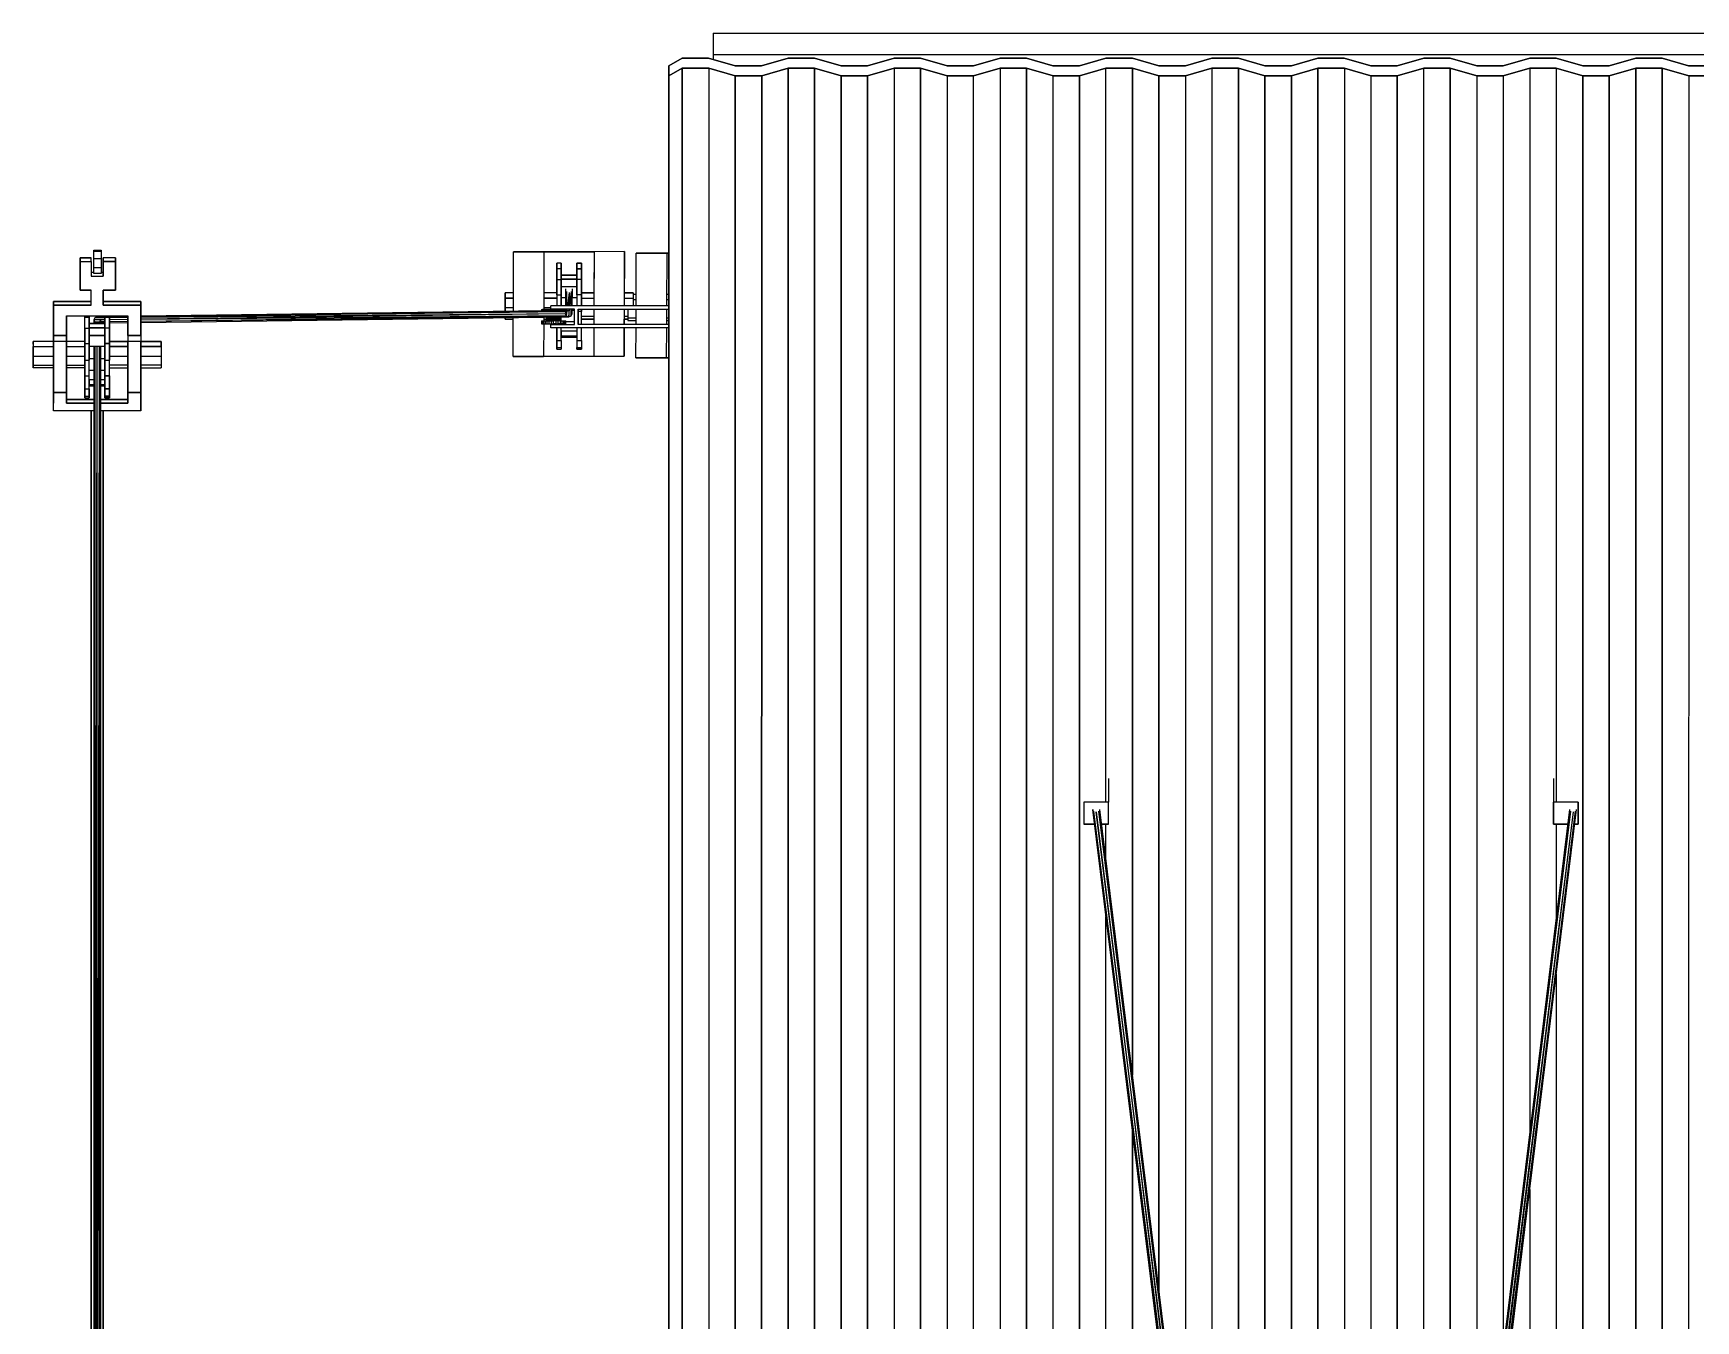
# Model space of a CAD drawing. Extents: x -32 to 51.8, y -51.6 to -5.5.
# Drawn here: x 15.07 to 20.45, y -16.62 to -12.45 of the extents above; entities that cross this region are included whole.
import ezdxf

# ---------------------------------------------------------------- set-up
doc = ezdxf.new("R2010")
doc.units = 0
doc.header["$MEASUREMENT"] = 0
doc.layers.get('0').update_dxf_attribs({"linetype": 'CONTINUOUS'})
doc.layers.add('hachures', color=5, linetype='CONTINUOUS')

msp = doc.modelspace()

# ---------------------------------------------------------------- linework, layer by layer
for p, q in [((17.2672, -12.4521), (17.3472, -12.4521)), ((17.2672, -12.4521), (17.2672, -12.5212)), ((17.3472, -12.4521), (21.1872, -12.4522)), ((17.1236, -12.5578), (17.167, -12.5327)), ((17.167, -12.5327), (17.1236, -12.5578)), ((17.167, -12.5327), (17.2527, -12.5327)), ((17.2527, -12.5327), (17.167, -12.5327)), ((17.167, -12.5327), (17.167, -12.5327)), ((17.2527, -12.5327), (17.3385, -12.5578)), ((17.3385, -12.5578), (17.2527, -12.5327)), ((17.2527, -12.5327), (17.2527, -12.5327)), ((17.2672, -12.5212), (17.3472, -12.5212)), ((17.2672, -12.5212), (17.2672, -12.5369)), ((17.3472, -12.5212), (21.1872, -12.5212)), ((17.4242, -12.5578), (17.5099, -12.5327)), ((17.5099, -12.5327), (17.4242, -12.5578)), ((17.5099, -12.5327), (17.5956, -12.5327)), ((17.5956, -12.5327), (17.5099, -12.5327)), ((17.5099, -12.5327), (17.5099, -12.5327)), ((17.5956, -12.5327), (17.6813, -12.5578)), ((17.5956, -12.5327), (17.5956, -12.5327)), ((17.6813, -12.5578), (17.5956, -12.5327)), ((17.5956, -12.5327), (17.5956, -12.5327)), ((17.767, -12.5578), (17.8527, -12.5327)), ((17.8527, -12.5327), (17.767, -12.5578)), ((17.8527, -12.5327), (17.9385, -12.5327)), ((17.9385, -12.5327), (17.8527, -12.5327)), ((17.8527, -12.5327), (17.8527, -12.5327)), ((17.8527, -12.5327), (17.8527, -12.5327)), ((17.9385, -12.5327), (18.0242, -12.5578)), ((17.9385, -12.5327), (17.9385, -12.5327)), ((18.0242, -12.5578), (17.9385, -12.5327)), ((18.1099, -12.5578), (18.1956, -12.5327)), ((18.1956, -12.5327), (18.1099, -12.5578)), ((18.1956, -12.5327), (18.2813, -12.5327)), ((18.1956, -12.5327), (18.1956, -12.5327)), ((18.2813, -12.5327), (18.1956, -12.5327)), ((18.2813, -12.5327), (18.367, -12.5578)), ((18.2813, -12.5327), (18.2813, -12.5327)), ((18.367, -12.5578), (18.2813, -12.5327)), ((18.2813, -12.5327), (18.2813, -12.5327)), ((18.4527, -12.5578), (18.5385, -12.5327)), ((18.5385, -12.5327), (18.4527, -12.5578)), ((18.5385, -12.5327), (18.6242, -12.5327)), ((18.5385, -12.5327), (18.5385, -12.5327)), ((18.6242, -12.5327), (18.5385, -12.5327)), ((18.5385, -12.5327), (18.5385, -12.5327)), ((18.6242, -12.5327), (18.7099, -12.5578)), ((18.7099, -12.5578), (18.6242, -12.5327)), ((18.6242, -12.5327), (18.6242, -12.5327)), ((18.6242, -12.5327), (18.6242, -12.5327)), ((18.7956, -12.5578), (18.8813, -12.5327)), ((18.8813, -12.5327), (18.7956, -12.5578)), ((18.8813, -12.5327), (18.967, -12.5327)), ((18.8813, -12.5327), (18.8813, -12.5327)), ((18.967, -12.5327), (18.8813, -12.5327)), ((18.8813, -12.5327), (18.8813, -12.5327)), ((18.967, -12.5327), (19.0527, -12.5578)), ((19.0527, -12.5578), (18.967, -12.5327)), ((18.967, -12.5327), (18.967, -12.5327)), ((18.967, -12.5327), (18.967, -12.5327)), ((19.1385, -12.5578), (19.2242, -12.5327)), ((19.2242, -12.5327), (19.1385, -12.5578)), ((19.2242, -12.5327), (19.3099, -12.5327)), ((19.2242, -12.5327), (19.2242, -12.5327)), ((19.3099, -12.5327), (19.2242, -12.5327)), ((19.2242, -12.5327), (19.2242, -12.5327)), ((19.3099, -12.5327), (19.3956, -12.5578)), ((19.3956, -12.5578), (19.3099, -12.5327)), ((19.3099, -12.5327), (19.3099, -12.5327)), ((19.3099, -12.5327), (19.3099, -12.5327)), ((19.4813, -12.5578), (19.567, -12.5327)), ((19.567, -12.5327), (19.4813, -12.5578)), ((19.567, -12.5327), (19.6528, -12.5327)), ((19.567, -12.5327), (19.567, -12.5327)), ((19.6528, -12.5327), (19.567, -12.5327)), ((19.567, -12.5327), (19.567, -12.5327)), ((19.6528, -12.5327), (19.7385, -12.5578)), ((19.7385, -12.5578), (19.6528, -12.5327)), ((19.6528, -12.5327), (19.6528, -12.5327)), ((19.6528, -12.5327), (19.6528, -12.5327)), ((19.8242, -12.5578), (19.9099, -12.5327)), ((19.9099, -12.5327), (19.8242, -12.5578)), ((19.9099, -12.5327), (19.9956, -12.5327)), ((19.9099, -12.5327), (19.9099, -12.5327)), ((19.9956, -12.5327), (19.9099, -12.5327)), ((19.9099, -12.5327), (19.9099, -12.5327)), ((19.9956, -12.5327), (20.0813, -12.5578)), ((19.9956, -12.5327), (19.9956, -12.5327)), ((20.0813, -12.5578), (19.9956, -12.5327)), ((19.9956, -12.5327), (19.9956, -12.5327)), ((20.167, -12.5578), (20.2528, -12.5327)), ((20.2528, -12.5327), (20.167, -12.5578)), ((20.2528, -12.5327), (20.3385, -12.5327)), ((20.2528, -12.5327), (20.2528, -12.5327)), ((20.3385, -12.5327), (20.2528, -12.5327)), ((20.2528, -12.5327), (20.2528, -12.5327)), ((20.3385, -12.5327), (20.4242, -12.5578)), ((20.3385, -12.5327), (20.3385, -12.5327)), ((20.4242, -12.5578), (20.3385, -12.5327)), ((17.1236, -12.5578), (17.1235, -19.1898)), ((17.1237, -12.5901), (17.1236, -12.5578)), ((17.1236, -12.5578), (17.1237, -12.59)), ((17.1672, -12.5649), (17.1237, -12.5901)), ((17.1237, -12.59), (17.1672, -12.5649)), ((17.2529, -12.5649), (17.1672, -12.5649)), ((17.1672, -12.5649), (17.1672, -12.5649)), ((17.1672, -12.5649), (17.2529, -12.5649)), ((17.3386, -12.5901), (17.2529, -12.5649)), ((17.2529, -12.5649), (17.3386, -12.59)), ((17.3385, -12.5578), (17.4242, -12.5578)), ((17.4242, -12.5578), (17.3385, -12.5578)), ((17.3385, -12.5578), (17.3385, -12.5578)), ((17.4242, -12.5578), (17.4242, -12.5578)), ((17.51, -12.5649), (17.4243, -12.5901)), ((17.4243, -12.59), (17.51, -12.5649)), ((17.5957, -12.5649), (17.51, -12.5649)), ((17.51, -12.5649), (17.5957, -12.5649)), ((17.6814, -12.5901), (17.5957, -12.5649)), ((17.5957, -12.5649), (17.6814, -12.59)), ((17.6813, -12.5578), (17.767, -12.5578)), ((17.6813, -12.5578), (17.6813, -12.5578)), ((17.767, -12.5578), (17.6813, -12.5578)), ((17.6813, -12.5578), (17.6813, -12.5578)), ((17.767, -12.5578), (17.767, -12.5578)), ((17.767, -12.5578), (17.767, -12.5578)), ((17.8529, -12.5649), (17.7672, -12.5901)), ((17.7672, -12.59), (17.8529, -12.5649)), ((17.9386, -12.5649), (17.8529, -12.5649)), ((17.8529, -12.5649), (17.9386, -12.5649)), ((18.0243, -12.5901), (17.9386, -12.5649)), ((17.9386, -12.5649), (18.0243, -12.59)), ((18.0242, -12.5578), (18.1099, -12.5578)), ((18.0242, -12.5578), (18.0242, -12.5578)), ((18.1099, -12.5578), (18.0242, -12.5578)), ((18.0242, -12.5578), (18.0242, -12.5578)), ((18.1099, -12.5578), (18.1099, -12.5578)), ((18.1099, -12.5578), (18.1099, -12.5578)), ((18.1957, -12.5649), (18.11, -12.5901)), ((18.11, -12.59), (18.1957, -12.5649)), ((18.2814, -12.5649), (18.1957, -12.5649)), ((18.1957, -12.5649), (18.2814, -12.5649)), ((18.3672, -12.5901), (18.2814, -12.5649)), ((18.2814, -12.5649), (18.3672, -12.59)), ((18.367, -12.5578), (18.4527, -12.5578)), ((18.4527, -12.5578), (18.367, -12.5578)), ((18.367, -12.5578), (18.367, -12.5578)), ((18.367, -12.5578), (18.367, -12.5578)), ((18.4527, -12.5578), (18.4527, -12.5578)), ((18.5386, -12.5649), (18.4529, -12.5901)), ((18.4529, -12.59), (18.5386, -12.5649)), ((18.6243, -12.5649), (18.5386, -12.5649)), ((18.5386, -12.5649), (18.6243, -12.5649)), ((18.71, -12.5901), (18.6243, -12.5649)), ((18.6243, -12.5649), (18.71, -12.59)), ((18.7099, -12.5578), (18.7956, -12.5578)), ((18.7099, -12.5578), (18.7099, -12.5578)), ((18.7956, -12.5578), (18.7099, -12.5578)), ((18.7956, -12.5578), (18.7956, -12.5578)), ((18.8814, -12.5649), (18.7957, -12.5901)), ((18.7957, -12.59), (18.8814, -12.5649)), ((18.9672, -12.5649), (18.8814, -12.5649)), ((18.8814, -12.5649), (18.9672, -12.5649)), ((19.0529, -12.5901), (18.9672, -12.5649)), ((18.9672, -12.5649), (19.0529, -12.59)), ((19.0527, -12.5578), (19.1385, -12.5578)), ((19.0527, -12.5578), (19.0527, -12.5578)), ((19.1385, -12.5578), (19.0527, -12.5578)), ((19.1385, -12.5578), (19.1385, -12.5578)), ((19.1385, -12.5578), (19.1385, -12.5578)), ((19.2243, -12.5649), (19.1386, -12.5901)), ((19.1386, -12.59), (19.2243, -12.5649)), ((19.31, -12.5649), (19.2243, -12.5649)), ((19.2243, -12.5649), (19.31, -12.5649)), ((19.3957, -12.5901), (19.31, -12.5649)), ((19.31, -12.5649), (19.3957, -12.59)), ((19.3956, -12.5578), (19.4813, -12.5578)), ((19.3956, -12.5578), (19.3956, -12.5578)), ((19.4813, -12.5578), (19.3956, -12.5578)), ((19.4813, -12.5578), (19.4813, -12.5578)), ((19.4813, -12.5578), (19.4813, -12.5578)), ((19.5672, -12.5649), (19.4814, -12.5901)), ((19.4814, -12.59), (19.5672, -12.5649)), ((19.6529, -12.5649), (19.5672, -12.5649)), ((19.5672, -12.5649), (19.6529, -12.5649)), ((19.7386, -12.59), (19.6529, -12.5649)), ((19.6529, -12.5649), (19.7386, -12.59)), ((19.7385, -12.5578), (19.8242, -12.5578)), ((19.7385, -12.5578), (19.7385, -12.5578)), ((19.8242, -12.5578), (19.7385, -12.5578)), ((19.8242, -12.5578), (19.8242, -12.5578)), ((19.8242, -12.5578), (19.8242, -12.5578)), ((19.91, -12.5649), (19.8243, -12.59)), ((19.8243, -12.59), (19.91, -12.5649)), ((19.9957, -12.5649), (19.91, -12.5649)), ((19.91, -12.5649), (19.9957, -12.5649)), ((20.0814, -12.59), (19.9957, -12.5649)), ((19.9957, -12.5649), (20.0814, -12.59)), ((20.0813, -12.5578), (20.167, -12.5578)), ((20.167, -12.5578), (20.0813, -12.5578)), ((20.0813, -12.5578), (20.0813, -12.5578)), ((20.0813, -12.5578), (20.0813, -12.5578)), ((20.167, -12.5578), (20.167, -12.5578)), ((20.2529, -12.5649), (20.1672, -12.59)), ((20.1672, -12.59), (20.2529, -12.5649)), ((20.3386, -12.5649), (20.2529, -12.5649)), ((20.2529, -12.5649), (20.3386, -12.5649)), ((20.4243, -12.59), (20.3386, -12.5649)), ((20.3386, -12.5649), (20.4243, -12.59)), ((20.4242, -12.5578), (20.5099, -12.5578)), ((20.4242, -12.5578), (20.4242, -12.5578)), ((20.5099, -12.5578), (20.4242, -12.5578)), ((20.4242, -12.5578), (20.4242, -12.5578)), ((17.1237, -12.5901), (17.1236, -19.1898)), ((17.1236, -19.1898), (17.1237, -12.5901)), ((17.1237, -12.5901), (17.1237, -12.59)), ((17.3386, -12.59), (17.3386, -12.5901)), ((17.3386, -12.59), (17.4243, -12.59)), ((17.4243, -12.5901), (17.3386, -12.5901)), ((17.4243, -12.59), (17.4243, -12.5901)), ((17.6814, -12.59), (17.7672, -12.59)), ((17.7672, -12.5901), (17.6814, -12.5901)), ((18.0243, -12.59), (18.11, -12.59)), ((18.11, -12.5901), (18.0243, -12.5901)), ((18.3672, -12.59), (18.4529, -12.59)), ((18.4529, -12.5901), (18.3672, -12.5901)), ((18.71, -12.59), (18.7957, -12.59)), ((18.7957, -12.5901), (18.71, -12.5901)), ((19.0529, -12.59), (19.1386, -12.59)), ((19.1386, -12.5901), (19.0529, -12.5901)), ((19.3957, -12.59), (19.4814, -12.59)), ((19.4814, -12.5901), (19.3957, -12.5901)), ((19.8243, -12.59), (19.7386, -12.59)), ((19.7386, -12.59), (19.8243, -12.59)), ((20.1672, -12.59), (20.0814, -12.59)), ((20.0814, -12.59), (20.1672, -12.59)), ((20.51, -12.59), (20.4243, -12.59)), ((20.4243, -12.59), (20.51, -12.59)), ((15.254, -13.179), (15.2187, -13.179)), ((15.2187, -13.1908), (15.2187, -13.179)), ((15.2187, -13.179), (15.254, -13.179)), ((15.2187, -13.2272), (15.2187, -13.179)), ((15.2187, -13.179), (15.2187, -13.1908)), ((15.254, -13.1908), (15.254, -13.179)), ((15.2625, -13.1542), (15.2868, -13.1542)), ((15.2625, -13.1576), (15.2625, -13.1542)), ((15.2625, -13.1813), (15.2625, -13.1576)), ((15.2625, -13.1576), (15.2868, -13.1576)), ((15.2625, -13.2115), (15.2625, -13.1813)), ((15.2625, -13.1813), (15.2868, -13.1813)), ((15.2868, -13.1542), (15.2868, -13.1576)), ((15.2868, -13.1576), (15.2868, -13.1813)), ((15.2868, -13.1813), (15.2868, -13.2115)), ((15.3328, -13.179), (15.2935, -13.179)), ((15.2935, -13.2272), (15.2935, -13.179)), ((15.2935, -13.179), (15.2935, -13.1908)), ((15.2935, -13.1908), (15.2935, -13.179)), ((15.3328, -13.179), (15.3328, -13.1908)), ((15.3328, -13.1908), (15.3328, -13.179)), ((16.6206, -13.3525), (16.6211, -13.1598)), ((16.6211, -13.1598), (16.7198, -13.1595)), ((16.7198, -13.1597), (16.6211, -13.1599)), ((16.7198, -13.1595), (16.7191, -13.3464)), ((16.7198, -13.1595), (16.8819, -13.1593)), ((16.8819, -13.1593), (16.7198, -13.1597)), ((16.8819, -13.1593), (16.8812, -13.3348)), ((16.8819, -13.1593), (16.8814, -13.2931)), ((16.9803, -13.1591), (16.8819, -13.1593)), ((16.9803, -13.1591), (16.9798, -13.3348)), ((16.9799, -13.2931), (16.9803, -13.1591)), ((17.0178, -13.3348), (17.0182, -13.1644)), ((17.0182, -13.1644), (17.117, -13.1642)), ((17.117, -13.1643), (17.0182, -13.1645)), ((17.117, -13.1642), (17.1163, -13.3348)), ((17.117, -13.1642), (17.1236, -13.1642)), ((17.1236, -13.1643), (17.117, -13.1643)), ((15.2187, -13.2389), (15.2187, -13.1908)), ((15.2187, -13.1908), (15.254, -13.1908)), ((15.2187, -13.1908), (15.2187, -13.2389)), ((15.2187, -13.2272), (15.2187, -13.2389)), ((15.2187, -13.2389), (15.2187, -13.2272)), ((15.254, -13.1908), (15.254, -13.2389)), ((15.2625, -13.2272), (15.254, -13.2272)), ((15.2625, -13.2305), (15.2625, -13.2115)), ((15.2868, -13.2115), (15.2625, -13.2115)), ((15.2868, -13.2305), (15.2625, -13.2305)), ((15.2868, -13.2115), (15.2868, -13.2305)), ((15.2935, -13.2272), (15.2868, -13.2272)), ((15.2935, -13.2389), (15.2935, -13.1908)), ((15.2935, -13.1908), (15.3328, -13.1908)), ((15.2935, -13.1908), (15.2935, -13.2389)), ((15.3328, -13.1908), (15.2935, -13.1908)), ((15.2935, -13.2272), (15.2935, -13.2389)), ((15.3328, -13.1908), (15.3328, -13.2389)), ((15.3328, -13.2389), (15.3328, -13.1908)), ((16.7611, -13.1962), (16.7611, -13.2148)), ((16.7755, -13.1962), (16.7611, -13.1962)), ((16.7611, -13.1962), (16.7611, -13.2014)), ((16.7611, -13.2148), (16.7611, -13.1962)), ((16.7611, -13.2148), (16.7611, -13.2495)), ((16.7755, -13.2148), (16.7611, -13.2148)), ((16.7611, -13.2495), (16.7611, -13.2148)), ((16.7755, -13.2148), (16.7755, -13.1962)), ((16.7755, -13.1962), (16.7755, -13.2148)), ((16.7755, -13.2495), (16.7755, -13.2148)), ((16.7755, -13.2148), (16.7755, -13.2495)), ((16.8266, -13.2349), (16.7755, -13.2349)), ((16.7755, -13.2349), (16.8266, -13.2349)), ((16.7755, -13.2484), (16.7755, -13.2349)), ((16.8266, -13.1962), (16.8411, -13.1962)), ((16.8266, -13.2148), (16.8266, -13.1962)), ((16.8411, -13.1962), (16.8266, -13.1962)), ((16.8266, -13.1962), (16.8266, -13.1962)), ((16.8266, -13.2014), (16.8266, -13.1962)), ((16.8266, -13.1962), (16.8266, -13.2148)), ((16.8266, -13.2244), (16.8266, -13.2014)), ((16.8411, -13.2148), (16.8266, -13.2148)), ((16.8266, -13.2148), (16.8266, -13.2495)), ((16.8266, -13.2148), (16.8411, -13.2148)), ((16.8266, -13.2495), (16.8266, -13.2148)), ((16.8266, -13.2349), (16.8266, -13.2244)), ((16.8266, -13.2349), (16.8266, -13.2349)), ((16.8266, -13.2349), (16.8266, -13.2484)), ((16.8266, -13.2484), (16.8266, -13.2349)), ((16.8411, -13.1962), (16.8411, -13.1962)), ((16.8411, -13.1962), (16.8411, -13.2148)), ((16.8411, -13.2148), (16.8411, -13.1962)), ((16.8411, -13.2148), (16.8411, -13.2148)), ((16.8411, -13.2148), (16.8411, -13.2495)), ((16.8411, -13.2495), (16.8411, -13.2148)), ((15.2187, -13.2844), (15.2187, -13.2389)), ((15.2187, -13.2389), (15.2187, -13.2844)), ((15.254, -13.2844), (15.2187, -13.2844)), ((15.2187, -13.2844), (15.254, -13.2844)), ((15.254, -13.2389), (15.2935, -13.2389)), ((15.254, -13.3321), (15.254, -13.2844)), ((15.3328, -13.2844), (15.2935, -13.2844)), ((15.2935, -13.2844), (15.2935, -13.3321)), ((15.2935, -13.3204), (15.2935, -13.2844)), ((15.2935, -13.332), (15.2935, -13.2844)), ((15.2935, -13.2844), (15.3328, -13.2844)), ((15.3328, -13.2389), (15.3328, -13.2844)), ((15.3328, -13.2727), (15.3328, -13.2389)), ((15.3328, -13.2389), (15.3328, -13.2727)), ((15.3328, -13.2844), (15.3328, -13.2389)), ((16.7611, -13.2495), (16.7611, -13.2989)), ((16.7611, -13.2495), (16.7755, -13.2495)), ((16.7611, -13.2989), (16.7611, -13.2495)), ((16.7611, -13.2664), (16.7611, -13.3177)), ((16.8266, -13.2484), (16.7755, -13.2484)), ((16.7755, -13.2484), (16.8266, -13.2484)), ((16.7755, -13.2989), (16.7755, -13.2495)), ((16.7755, -13.2495), (16.7755, -13.2989)), ((16.8266, -13.2734), (16.7755, -13.2734)), ((16.7896, -13.2799), (16.789, -13.3348)), ((16.7929, -13.2878), (16.7902, -13.3348)), ((16.7929, -13.2878), (16.7924, -13.3348)), ((16.8038, -13.3348), (16.8088, -13.2878)), ((16.8083, -13.3348), (16.8088, -13.2878)), ((16.8095, -13.3348), (16.8121, -13.2799)), ((16.8115, -13.3348), (16.8121, -13.2799)), ((16.8266, -13.2484), (16.8266, -13.2484)), ((16.8266, -13.2734), (16.8266, -13.2484)), ((16.8266, -13.2495), (16.8266, -13.2989)), ((16.8411, -13.2495), (16.8266, -13.2495)), ((16.8266, -13.2989), (16.8266, -13.2495)), ((16.8266, -13.2989), (16.8266, -13.2734)), ((16.8411, -13.2495), (16.8411, -13.2989)), ((16.8411, -13.2989), (16.8411, -13.2495)), ((15.1323, -13.332), (15.1323, -13.3203)), ((15.1323, -13.3203), (15.1742, -13.3203)), ((15.1323, -13.3203), (15.1323, -13.332)), ((15.1742, -13.3204), (15.1323, -13.3204)), ((15.1323, -13.332), (15.1323, -13.3321)), ((15.1742, -13.332), (15.1323, -13.332)), ((15.1323, -13.3321), (15.1323, -13.332)), ((15.1323, -13.332), (15.1323, -13.3675)), ((15.1323, -13.3676), (15.1323, -13.3321)), ((15.1323, -13.3321), (15.1742, -13.3321)), ((15.1742, -13.3203), (15.254, -13.3203)), ((15.254, -13.3204), (15.1742, -13.3204)), ((15.254, -13.332), (15.1742, -13.332)), ((15.1742, -13.3321), (15.254, -13.3321)), ((15.2935, -13.3203), (15.3733, -13.3203)), ((15.3733, -13.3204), (15.2935, -13.3204)), ((15.3733, -13.332), (15.2935, -13.332)), ((15.2935, -13.3321), (15.3733, -13.3321)), ((15.3733, -13.3203), (15.4152, -13.3203)), ((15.4152, -13.3204), (15.3733, -13.3204)), ((15.4152, -13.332), (15.3733, -13.332)), ((15.3733, -13.3321), (15.4152, -13.3321)), ((15.4152, -13.332), (15.4152, -13.3203)), ((15.4152, -13.3203), (15.4152, -13.332)), ((15.4152, -13.3559), (15.4152, -13.332)), ((15.4152, -13.3675), (15.4152, -13.332)), ((15.4152, -13.332), (15.4152, -13.3321)), ((15.4152, -13.3321), (15.4152, -13.3676)), ((16.5944, -13.2931), (16.5944, -13.3093)), ((16.6207, -13.2931), (16.5944, -13.2931)), ((16.5944, -13.3093), (16.5944, -13.2931)), ((16.5944, -13.3016), (16.5944, -13.33)), ((16.5944, -13.3093), (16.6207, -13.3093)), ((16.5944, -13.3408), (16.5944, -13.3093)), ((16.5944, -13.3093), (16.5944, -13.3408)), ((16.6207, -13.3093), (16.5944, -13.3093)), ((16.5944, -13.33), (16.5944, -13.33)), ((16.5944, -13.33), (16.5944, -13.3408)), ((16.6206, -13.3408), (16.5944, -13.3408)), ((16.5944, -13.3529), (16.5944, -13.3408)), ((16.5944, -13.3408), (16.5944, -13.3529)), ((16.7419, -13.3408), (16.7192, -13.3408)), ((16.7611, -13.2931), (16.7193, -13.2931)), ((16.7193, -13.3093), (16.7611, -13.3093)), ((16.7611, -13.3093), (16.7193, -13.3093)), ((17.1236, -13.3348), (16.7419, -13.3348)), ((16.7419, -13.3456), (16.7419, -13.3348)), ((16.7611, -13.2931), (16.7611, -13.3093)), ((16.7611, -13.2989), (16.7611, -13.3348)), ((16.7611, -13.2989), (16.7755, -13.2989)), ((16.7611, -13.3093), (16.7611, -13.3348)), ((16.7611, -13.3177), (16.7611, -13.3177)), ((16.7755, -13.3348), (16.7755, -13.2989)), ((16.7755, -13.2989), (16.7755, -13.3348)), ((16.7755, -13.3091), (16.7755, -13.2989)), ((16.7893, -13.3091), (16.7755, -13.3091)), ((16.7755, -13.3348), (16.7755, -13.3091)), ((16.8008, -13.2911), (16.7958, -13.3348)), ((16.8008, -13.2911), (16.8004, -13.3348)), ((16.8266, -13.3091), (16.8118, -13.3091)), ((16.8266, -13.2989), (16.8266, -13.3348)), ((16.8411, -13.2989), (16.8266, -13.2989)), ((16.8411, -13.2931), (16.8814, -13.2931)), ((16.8814, -13.2931), (16.8411, -13.2931)), ((16.8411, -13.3348), (16.8411, -13.2989)), ((16.8411, -13.2989), (16.8411, -13.3348)), ((16.8411, -13.3093), (16.8813, -13.3093)), ((16.9799, -13.2931), (17.0081, -13.2931)), ((17.0081, -13.2931), (16.9799, -13.2931)), ((16.9799, -13.3093), (17.0081, -13.3093)), ((17.0081, -13.2931), (17.0081, -13.3093)), ((17.0179, -13.2977), (17.0081, -13.2977)), ((17.0081, -13.3093), (17.0081, -13.3348)), ((17.0081, -13.3139), (17.0178, -13.3139)), ((17.1164, -13.3139), (17.1236, -13.3139)), ((17.1236, -13.2977), (17.1165, -13.2977)), ((15.1323, -13.3675), (15.1323, -13.431)), ((15.1323, -13.4311), (15.1323, -13.3676)), ((15.1742, -13.431), (15.1742, -13.3675)), ((15.254, -13.3676), (15.1742, -13.3676)), ((15.1742, -13.3676), (15.1742, -13.4311)), ((15.1742, -13.4194), (15.1742, -13.3676)), ((15.2335, -13.3721), (15.2335, -13.3676)), ((15.2335, -13.3721), (15.2335, -13.3676)), ((15.2335, -13.3676), (15.2335, -13.3721)), ((15.248, -13.3721), (15.2335, -13.3721)), ((15.2335, -13.4069), (15.2335, -13.3721)), ((15.248, -13.3721), (15.248, -13.3676)), ((15.248, -13.3676), (15.248, -13.3721)), ((15.248, -13.4069), (15.248, -13.3721)), ((15.248, -13.3721), (15.248, -13.4069)), ((15.2991, -13.3923), (15.248, -13.3923)), ((15.248, -13.3923), (15.2991, -13.3923)), ((15.2935, -13.3676), (15.254, -13.3676)), ((15.2659, -13.3733), (15.2626, -13.3802)), ((15.2991, -13.3797), (15.2626, -13.3802)), ((15.2991, -13.3799), (15.2626, -13.3802)), ((15.2626, -13.3802), (15.2626, -13.3923)), ((15.2626, -13.3802), (15.2659, -13.3871)), ((15.2659, -13.3871), (15.2655, -13.3923)), ((15.2739, -13.3705), (15.2659, -13.3733)), ((15.2991, -13.3729), (15.2659, -13.3733)), ((15.2991, -13.373), (15.2659, -13.3733)), ((15.2819, -13.3868), (15.2659, -13.3871)), ((15.2819, -13.3869), (15.2659, -13.3871)), ((15.2659, -13.3871), (15.2659, -13.3923)), ((15.2659, -13.3871), (15.2739, -13.3899)), ((15.2735, -13.3923), (15.2739, -13.3899)), ((15.2991, -13.3701), (15.2739, -13.3705)), ((15.2739, -13.3705), (15.2991, -13.3702)), ((15.2739, -13.3899), (15.2818, -13.3871)), ((15.2739, -13.3923), (15.2739, -13.3899)), ((15.2811, -13.3923), (15.2818, -13.3871)), ((15.2818, -13.3871), (15.2851, -13.3802)), ((15.2818, -13.3871), (15.2818, -13.3923)), ((15.2845, -13.3923), (15.2851, -13.3802)), ((15.2851, -13.3923), (15.2851, -13.3802)), ((15.2991, -13.3866), (15.2851, -13.3868)), ((15.2991, -13.3867), (15.2851, -13.3868)), ((15.2851, -13.3897), (15.2991, -13.3896)), ((15.3733, -13.3676), (15.2935, -13.3676)), ((15.2991, -13.3721), (15.2991, -13.3676)), ((15.2991, -13.3701), (15.2991, -13.3676)), ((15.2991, -13.3676), (15.2991, -13.3721)), ((15.3135, -13.3721), (15.2991, -13.3721)), ((15.2991, -13.4069), (15.2991, -13.3721)), ((15.2991, -13.3721), (15.2991, -13.4069)), ((15.2991, -13.3923), (15.2991, -13.3896)), ((15.3135, -13.3676), (15.3135, -13.3721)), ((15.3135, -13.3699), (15.3135, -13.3676)), ((15.3135, -13.3721), (15.3135, -13.3676)), ((15.3733, -13.3691), (15.3135, -13.3699)), ((15.3135, -13.37), (15.3733, -13.3693)), ((15.3733, -13.3719), (15.3135, -13.3727)), ((15.3135, -13.3721), (15.3135, -13.4069)), ((15.3135, -13.4069), (15.3135, -13.3721)), ((15.3733, -13.3724), (15.3135, -13.3729)), ((15.3733, -13.3787), (15.3135, -13.3795)), ((15.3733, -13.3792), (15.3135, -13.3798)), ((15.3733, -13.3857), (15.3135, -13.3864)), ((15.3733, -13.3859), (15.3135, -13.3865)), ((15.3135, -13.3894), (15.3733, -13.3886)), ((15.3733, -13.3675), (15.3733, -13.431)), ((15.3733, -13.4311), (15.3733, -13.3676)), ((15.3733, -13.4192), (15.3733, -13.3676)), ((16.8, -13.3501), (15.4152, -13.3686)), ((16.7921, -13.353), (15.4152, -13.3713)), ((15.4152, -13.3689), (16.7921, -13.353)), ((15.4152, -13.4194), (15.4152, -13.3559)), ((16.7888, -13.3601), (15.4152, -13.372)), ((16.7888, -13.3601), (15.4152, -13.3782)), ((16.7921, -13.3672), (15.4152, -13.3789)), ((16.7921, -13.3672), (15.4152, -13.3851)), ((15.4152, -13.431), (15.4152, -13.3675)), ((15.4152, -13.3676), (15.4152, -13.4311)), ((16.8, -13.3701), (15.4152, -13.3854)), ((15.4152, -13.3881), (16.8, -13.3701)), ((16.5944, -13.3778), (16.5944, -13.3728)), ((16.5944, -13.3728), (16.5944, -13.3778)), ((16.5944, -13.3778), (16.6205, -13.3778)), ((16.6202, -13.4985), (16.6205, -13.3725)), ((16.7117, -13.3464), (16.7117, -13.3513)), ((16.7117, -13.3464), (16.7125, -13.3464)), ((16.7117, -13.3833), (16.7117, -13.3924)), ((16.7117, -13.3833), (16.7125, -13.3833)), ((16.7117, -13.3924), (16.7125, -13.3924)), ((16.7125, -13.3464), (16.7147, -13.3464)), ((16.7125, -13.3464), (16.7125, -13.3513)), ((16.7125, -13.3833), (16.7125, -13.3924)), ((16.7125, -13.3833), (16.7147, -13.3833)), ((16.7125, -13.3924), (16.7147, -13.3924)), ((16.7183, -13.3464), (16.7147, -13.3464)), ((16.7147, -13.3464), (16.7147, -13.3512)), ((16.7147, -13.3833), (16.7147, -13.3924)), ((16.7147, -13.3833), (16.7183, -13.3833)), ((16.7147, -13.3924), (16.7183, -13.3924)), ((16.7183, -13.3464), (16.7839, -13.3464)), ((16.779, -13.3464), (16.7183, -13.3464)), ((16.7183, -13.3464), (16.7183, -13.3512)), ((16.7183, -13.3833), (16.7183, -13.3924)), ((16.7183, -13.3833), (16.7232, -13.3833)), ((16.7183, -13.3924), (16.7232, -13.3924)), ((16.719, -13.3924), (16.7186, -13.4982)), ((16.7191, -13.3712), (16.719, -13.3833)), ((16.719, -13.3778), (16.7271, -13.3778)), ((16.7232, -13.3464), (16.7232, -13.3511)), ((16.7232, -13.3833), (16.7271, -13.3833)), ((16.7232, -13.3833), (16.7232, -13.3924)), ((16.7232, -13.3924), (16.7292, -13.3924)), ((16.7271, -13.3711), (16.7271, -13.3833)), ((16.7271, -13.3833), (16.7276, -13.3833)), ((16.7276, -13.3711), (16.7276, -13.3833)), ((16.7276, -13.3833), (16.729, -13.3833)), ((16.729, -13.3711), (16.729, -13.3833)), ((16.729, -13.3833), (16.7312, -13.3833)), ((16.7511, -13.3464), (16.7292, -13.3464)), ((16.7292, -13.3464), (16.736, -13.3464)), ((16.7292, -13.3464), (16.7292, -13.3511)), ((16.7292, -13.3833), (16.7292, -13.3924)), ((16.7292, -13.3924), (16.736, -13.3924)), ((16.7325, -13.371), (16.7312, -13.3833)), ((16.7312, -13.371), (16.7312, -13.3833)), ((16.7312, -13.3833), (16.7342, -13.3833)), ((16.7342, -13.371), (16.7342, -13.3833)), ((16.7358, -13.371), (16.7342, -13.3833)), ((16.7342, -13.3833), (16.7378, -13.3833)), ((16.736, -13.3464), (16.7434, -13.3464)), ((16.736, -13.3464), (16.736, -13.351)), ((16.736, -13.3833), (16.736, -13.3924)), ((16.736, -13.3924), (16.7434, -13.3924)), ((16.7378, -13.3709), (16.7378, -13.3833)), ((16.7378, -13.3833), (16.7419, -13.3833)), ((16.8186, -13.3456), (16.7419, -13.3456)), ((16.7419, -13.3709), (16.7419, -13.3833)), ((16.7419, -13.3833), (16.7464, -13.3833)), ((16.7419, -13.4059), (16.7419, -13.3951)), ((16.7419, -13.3951), (16.8186, -13.3951)), ((16.7434, -13.3464), (16.7511, -13.3464)), ((16.7434, -13.3464), (16.7434, -13.3509)), ((16.7434, -13.3833), (16.7434, -13.3924)), ((16.7434, -13.3924), (16.7511, -13.3924)), ((16.7464, -13.3708), (16.7464, -13.3833)), ((16.7464, -13.3833), (16.7511, -13.3833)), ((16.7546, -13.3464), (16.7511, -13.3464)), ((16.7511, -13.3464), (16.7511, -13.3508)), ((16.7511, -13.3708), (16.7511, -13.3833)), ((16.7558, -13.3833), (16.7511, -13.3833)), ((16.7511, -13.3924), (16.7511, -13.3833)), ((16.7588, -13.3924), (16.7511, -13.3924)), ((16.7558, -13.3833), (16.7558, -13.3707)), ((16.7603, -13.3833), (16.7558, -13.3833)), ((16.7588, -13.3507), (16.7588, -13.3464)), ((16.7588, -13.3924), (16.7588, -13.3833)), ((16.7588, -13.3924), (16.7662, -13.3924)), ((16.7603, -13.3833), (16.7603, -13.3707)), ((16.7644, -13.3833), (16.7603, -13.3833)), ((16.7611, -13.3456), (16.7611, -13.3464)), ((16.7611, -13.3456), (16.7611, -13.3464)), ((16.7611, -13.3924), (16.7611, -13.3951)), ((16.7644, -13.3833), (16.7644, -13.3706)), ((16.7681, -13.3833), (16.7644, -13.3833)), ((16.773, -13.3464), (16.7662, -13.3464)), ((16.7662, -13.3506), (16.7662, -13.3464)), ((16.7662, -13.3924), (16.7662, -13.3833)), ((16.773, -13.3924), (16.7662, -13.3924)), ((16.7681, -13.3833), (16.7681, -13.3706)), ((16.7711, -13.3833), (16.7681, -13.3833)), ((16.7711, -13.3833), (16.7711, -13.3705)), ((16.7733, -13.3833), (16.7711, -13.3833)), ((16.773, -13.3505), (16.773, -13.3464)), ((16.773, -13.3924), (16.773, -13.3833)), ((16.779, -13.3924), (16.773, -13.3924)), ((16.7733, -13.3833), (16.7733, -13.3705)), ((16.7746, -13.3833), (16.7733, -13.3833)), ((16.7746, -13.3833), (16.7746, -13.3705)), ((16.7746, -13.3833), (16.7751, -13.3833)), ((16.7751, -13.3833), (16.7751, -13.3705)), ((16.7751, -13.3833), (16.779, -13.3833)), ((16.7755, -13.3464), (16.7755, -13.3456)), ((16.7755, -13.3456), (16.7755, -13.3464)), ((16.7755, -13.3464), (16.7755, -13.3456)), ((16.7755, -13.3833), (16.7755, -13.3705)), ((16.7755, -13.3951), (16.7755, -13.3924)), ((16.779, -13.3464), (16.7839, -13.3464)), ((16.779, -13.3504), (16.779, -13.3464)), ((16.779, -13.3833), (16.7839, -13.3833)), ((16.779, -13.3924), (16.779, -13.3833)), ((16.7839, -13.3924), (16.779, -13.3924)), ((16.7839, -13.3464), (16.7875, -13.3464)), ((16.7839, -13.3503), (16.7839, -13.3464)), ((16.7839, -13.3833), (16.7875, -13.3833)), ((16.7839, -13.3924), (16.7839, -13.3833)), ((16.7839, -13.3924), (16.7875, -13.3924)), ((16.7898, -13.3464), (16.7875, -13.3464)), ((16.7875, -13.3503), (16.7875, -13.3464)), ((16.7875, -13.3833), (16.7898, -13.3833)), ((16.7875, -13.3924), (16.7875, -13.3833)), ((16.7898, -13.3924), (16.7875, -13.3924)), ((16.7921, -13.353), (16.7888, -13.3601)), ((16.7888, -13.3601), (16.7921, -13.3672)), ((16.7889, -13.3456), (16.7889, -13.3464)), ((16.7896, -13.3456), (16.7896, -13.3464)), ((16.7905, -13.3464), (16.7898, -13.3464)), ((16.7898, -13.3502), (16.7898, -13.3464)), ((16.7898, -13.3833), (16.7905, -13.3833)), ((16.7898, -13.3924), (16.7898, -13.3833)), ((16.7898, -13.3924), (16.7905, -13.3924)), ((16.7905, -13.3502), (16.7905, -13.3464)), ((16.7905, -13.3924), (16.7905, -13.3833)), ((16.7905, -13.3852), (16.8186, -13.3852)), ((16.8, -13.3501), (16.7921, -13.353)), ((16.7938, -13.3524), (16.7921, -13.3672)), ((16.7922, -13.353), (16.7921, -13.3672)), ((16.7921, -13.3672), (16.8, -13.3701)), ((16.7923, -13.3456), (16.7922, -13.3502)), ((16.7946, -13.3456), (16.794, -13.3502)), ((16.8003, -13.3456), (16.8, -13.3701)), ((16.8, -13.3701), (16.8026, -13.3456)), ((16.8, -13.3701), (16.808, -13.3672)), ((16.808, -13.3672), (16.809, -13.3456)), ((16.808, -13.3672), (16.8082, -13.3456)), ((16.808, -13.3672), (16.8113, -13.3601)), ((16.8113, -13.3601), (16.8114, -13.3456)), ((16.8114, -13.3482), (16.8186, -13.3482)), ((16.8186, -13.3951), (16.8186, -13.3456)), ((16.8302, -13.3951), (16.8302, -13.3456)), ((16.8302, -13.3456), (17.1236, -13.3456)), ((16.8302, -13.3456), (16.8302, -13.3951)), ((16.8411, -13.3532), (16.8302, -13.3532)), ((17.1236, -13.3951), (16.8302, -13.3951)), ((16.8411, -13.3532), (16.8411, -13.3456)), ((16.8411, -13.3456), (16.8411, -13.3532)), ((16.8411, -13.3951), (16.8411, -13.3532)), ((16.8811, -13.3692), (16.8411, -13.3692)), ((16.8411, -13.3778), (16.8411, -13.3692)), ((16.8811, -13.3778), (16.8411, -13.3778)), ((16.8411, -13.3778), (16.8811, -13.3778)), ((16.8812, -13.3456), (16.881, -13.3951)), ((16.8811, -13.3778), (16.881, -13.3951)), ((16.9798, -13.3456), (16.9796, -13.3951)), ((16.9796, -13.3951), (16.9797, -13.3778)), ((16.9916, -13.3692), (16.9797, -13.3692)), ((16.9916, -13.3778), (16.9797, -13.3778)), ((16.9797, -13.3778), (16.9916, -13.3778)), ((16.9916, -13.3456), (16.9916, -13.3738)), ((16.9916, -13.3738), (16.9916, -13.3824)), ((16.9916, -13.3738), (17.0177, -13.3738)), ((16.9916, -13.3824), (17.0177, -13.3824)), ((17.0176, -13.3951), (17.0178, -13.3456)), ((17.1163, -13.3456), (17.1161, -13.3951)), ((17.1162, -13.3738), (17.1236, -13.3738)), ((17.1162, -13.3824), (17.1236, -13.3824)), ((15.0669, -13.459), (15.0669, -13.4504)), ((15.0669, -13.4504), (15.0669, -13.4666)), ((15.1323, -13.4504), (15.0669, -13.4504)), ((15.1323, -13.449), (15.1323, -13.431)), ((15.1323, -13.431), (15.1742, -13.431)), ((15.1742, -13.4311), (15.1323, -13.4311)), ((15.1323, -13.4311), (15.1323, -13.449)), ((15.1323, -13.449), (15.1742, -13.449)), ((15.1323, -13.571), (15.1323, -13.449)), ((15.1323, -13.449), (15.1323, -13.571)), ((15.1742, -13.4504), (15.1742, -13.4025)), ((15.1742, -13.4025), (15.1742, -13.4025)), ((15.1742, -13.4025), (15.1742, -13.415)), ((15.1742, -13.4311), (15.1742, -13.449)), ((15.1742, -13.571), (15.1742, -13.449)), ((15.1742, -13.449), (15.1742, -13.571)), ((15.2335, -13.4504), (15.1742, -13.4504)), ((15.2335, -13.4069), (15.248, -13.4069)), ((15.2335, -13.4563), (15.2335, -13.4069)), ((15.2335, -13.4069), (15.2335, -13.4563)), ((15.2335, -13.4237), (15.2335, -13.4666)), ((15.2335, -13.4504), (15.2335, -13.4666)), ((15.2991, -13.4057), (15.248, -13.4057)), ((15.248, -13.4057), (15.2991, -13.4057)), ((15.248, -13.4563), (15.248, -13.4069)), ((15.248, -13.4069), (15.248, -13.4563)), ((15.248, -13.4308), (15.2991, -13.4308)), ((15.2991, -13.4308), (15.248, -13.4308)), ((15.2626, -13.4308), (15.2626, -13.4308)), ((15.2629, -13.4308), (15.2629, -13.4308)), ((15.2659, -13.4308), (15.2659, -13.4308)), ((15.2676, -13.4308), (15.2676, -13.4308)), ((15.2739, -13.4308), (15.2739, -13.4308)), ((15.2758, -13.4308), (15.2758, -13.4308)), ((15.2818, -13.4308), (15.2818, -13.4308)), ((15.2824, -13.4308), (15.2824, -13.4308)), ((15.2851, -13.4308), (15.2851, -13.4308)), ((15.3135, -13.4069), (15.2991, -13.4069)), ((15.2991, -13.4563), (15.2991, -13.4069)), ((15.2991, -13.4069), (15.2991, -13.4563)), ((15.2991, -13.4308), (15.2991, -13.4664)), ((15.2991, -13.4429), (15.2991, -13.4308)), ((15.2991, -13.4799), (15.2991, -13.4429)), ((15.2991, -13.4429), (15.2991, -13.4429)), ((15.2991, -13.4429), (15.2991, -13.4429)), ((15.3135, -13.4069), (15.3135, -13.4563)), ((15.3135, -13.4563), (15.3135, -13.4069)), ((15.3135, -13.4504), (15.3733, -13.4504)), ((15.3733, -13.4504), (15.3135, -13.4504)), ((15.3733, -13.4192), (15.3733, -13.4025)), ((15.3733, -13.4025), (15.3733, -13.4025)), ((15.3733, -13.431), (15.3733, -13.4192)), ((15.3733, -13.431), (15.3733, -13.449)), ((15.3733, -13.431), (15.4152, -13.431)), ((15.4152, -13.4311), (15.3733, -13.4311)), ((15.3733, -13.4311), (15.3733, -13.4504)), ((15.3733, -13.571), (15.3733, -13.449)), ((15.3733, -13.449), (15.4152, -13.449)), ((15.3733, -13.449), (15.3733, -13.571)), ((15.4152, -13.4311), (15.4152, -13.449)), ((15.4152, -13.449), (15.4152, -13.571)), ((15.4152, -13.449), (15.4152, -13.4504)), ((15.4152, -13.571), (15.4152, -13.449)), ((15.4152, -13.4504), (15.4806, -13.4504)), ((15.4806, -13.4504), (15.4152, -13.4504)), ((15.4806, -13.4504), (15.4806, -13.4504)), ((15.4806, -13.4504), (15.4806, -13.4666)), ((15.4806, -13.4666), (15.4806, -13.4504)), ((17.1236, -13.4059), (16.7419, -13.4059)), ((16.7611, -13.4464), (16.7611, -13.4059)), ((16.7611, -13.4059), (16.7611, -13.4464)), ((16.7611, -13.4464), (16.7755, -13.4464)), ((16.7611, -13.4695), (16.7611, -13.4464)), ((16.7611, -13.4464), (16.7611, -13.4695)), ((16.7755, -13.4464), (16.7755, -13.4059)), ((16.7755, -13.4155), (16.8266, -13.4155)), ((16.7755, -13.4155), (16.7755, -13.4322)), ((16.7755, -13.4322), (16.8266, -13.4322)), ((16.7755, -13.4359), (16.7755, -13.4322)), ((16.7755, -13.4322), (16.7755, -13.4359)), ((16.8266, -13.4359), (16.7755, -13.4359)), ((16.7755, -13.4359), (16.8266, -13.4359)), ((16.7755, -13.4464), (16.7755, -13.4695)), ((16.8266, -13.4059), (16.8266, -13.4464)), ((16.8266, -13.4322), (16.8266, -13.4359)), ((16.8266, -13.4464), (16.8411, -13.4464)), ((16.8266, -13.4464), (16.8266, -13.4695)), ((16.8411, -13.4464), (16.8411, -13.4059)), ((16.8411, -13.4464), (16.8411, -13.4695)), ((16.881, -13.4059), (16.8806, -13.498)), ((16.881, -13.4059), (16.8806, -13.498)), ((16.9794, -13.4978), (16.9796, -13.4059)), ((16.9796, -13.4059), (16.9794, -13.4978)), ((17.0173, -13.5031), (17.0176, -13.4059)), ((17.1161, -13.4059), (17.1157, -13.5029)), ((15.0669, -13.459), (15.0669, -13.4873)), ((15.0669, -13.4666), (15.0669, -13.4982)), ((15.0669, -13.4666), (15.1323, -13.4666)), ((15.0669, -13.4982), (15.0669, -13.4666)), ((15.0669, -13.4873), (15.0669, -13.4873)), ((15.0669, -13.4873), (15.0669, -13.4982)), ((15.0669, -13.4982), (15.0669, -13.5265)), ((15.1323, -13.4982), (15.0669, -13.4982)), ((15.0669, -13.5265), (15.0669, -13.4982)), ((15.1742, -13.4666), (15.2335, -13.4666)), ((15.2335, -13.4982), (15.1742, -13.4982)), ((15.2335, -13.4563), (15.248, -13.4563)), ((15.2335, -13.5105), (15.2335, -13.4563)), ((15.2335, -13.4563), (15.2335, -13.5105)), ((15.2335, -13.4666), (15.2335, -13.4982)), ((15.2335, -13.475), (15.2335, -13.475)), ((15.2335, -13.4982), (15.2335, -13.5105)), ((15.248, -13.5105), (15.248, -13.4563)), ((15.248, -13.4563), (15.248, -13.5105)), ((15.2991, -13.4664), (15.248, -13.4664)), ((15.248, -13.5056), (15.248, -13.4664)), ((15.248, -13.475), (15.248, -13.475)), ((15.2626, -13.4664), (15.2626, -19.1898)), ((15.2659, -13.4664), (15.2627, -19.1898)), ((15.2659, -13.4664), (15.2659, -19.1898)), ((15.2662, -19.1898), (15.2738, -13.4664)), ((15.2738, -19.1898), (15.2739, -13.4664)), ((15.2742, -19.1898), (15.2818, -13.4664)), ((15.2818, -13.4664), (15.2818, -19.1898)), ((15.2819, -19.1898), (15.2851, -13.4664)), ((15.2851, -19.1898), (15.2851, -13.4664)), ((15.3135, -13.4563), (15.2991, -13.4563)), ((15.2991, -13.4563), (15.3135, -13.4563)), ((15.2991, -13.5105), (15.2991, -13.4563)), ((15.2991, -13.4563), (15.2991, -13.5105)), ((15.2991, -13.4664), (15.2991, -13.5056)), ((15.2991, -13.475), (15.2991, -13.475)), ((15.3135, -13.4563), (15.3135, -13.4563)), ((15.3135, -13.4563), (15.3135, -13.5105)), ((15.3135, -13.5105), (15.3135, -13.4563)), ((15.3733, -13.4666), (15.3135, -13.4666)), ((15.3135, -13.4666), (15.3733, -13.4666)), ((15.3733, -13.4982), (15.3135, -13.4982)), ((15.4806, -13.4666), (15.4152, -13.4666)), ((15.4152, -13.4666), (15.4806, -13.4666)), ((15.4806, -13.4982), (15.4152, -13.4982)), ((15.4806, -13.4666), (15.4806, -13.4982)), ((15.4806, -13.4982), (15.4806, -13.5265)), ((16.7186, -13.4982), (16.6202, -13.4985)), ((16.7186, -13.4984), (16.6202, -13.4986)), ((16.6202, -13.4986), (16.7186, -13.4984)), ((16.8806, -13.498), (16.7186, -13.4984)), ((16.7186, -13.4984), (16.8806, -13.498)), ((16.8806, -13.498), (16.7186, -13.4982)), ((16.7611, -13.4695), (16.7755, -13.4695)), ((16.7611, -13.4746), (16.7611, -13.4695)), ((16.7611, -13.4695), (16.7611, -13.4746)), ((16.7611, -13.4746), (16.7755, -13.4746)), ((16.7755, -13.4695), (16.7755, -13.4746)), ((16.8266, -13.4695), (16.8411, -13.4695)), ((16.8266, -13.4746), (16.8266, -13.4695)), ((16.8266, -13.4695), (16.8266, -13.4746)), ((16.8411, -13.4746), (16.8266, -13.4746)), ((16.8266, -13.4746), (16.8411, -13.4746)), ((16.8411, -13.4695), (16.8411, -13.4746)), ((16.8806, -13.498), (16.9794, -13.4978)), ((17.1157, -13.5029), (17.0173, -13.5031)), ((17.1157, -13.503), (17.0173, -13.5032)), ((17.0173, -13.5032), (17.1157, -13.503)), ((17.1236, -13.5029), (17.1157, -13.5029)), ((17.1236, -13.503), (17.1157, -13.503)), ((17.1157, -13.503), (17.1236, -13.503)), ((15.0669, -13.5265), (15.0669, -13.5351)), ((15.0669, -13.5265), (15.1323, -13.5265)), ((15.0669, -13.5351), (15.0669, -13.5265)), ((15.1323, -13.5351), (15.0669, -13.5351)), ((15.1742, -13.5265), (15.2335, -13.5265)), ((15.2335, -13.5351), (15.1742, -13.5351)), ((15.2335, -13.5105), (15.248, -13.5105)), ((15.2335, -13.5617), (15.2335, -13.5105)), ((15.2335, -13.5105), (15.2335, -13.5617)), ((15.2335, -13.5265), (15.2335, -13.5351)), ((15.248, -13.5056), (15.2626, -13.5056)), ((15.248, -13.5617), (15.248, -13.5105)), ((15.248, -13.5425), (15.2626, -13.5425)), ((15.2851, -13.5056), (15.2991, -13.5056)), ((15.2851, -13.5425), (15.2991, -13.5425)), ((15.2991, -13.5105), (15.3135, -13.5105)), ((15.2991, -13.5617), (15.2991, -13.5105)), ((15.2991, -13.5105), (15.2991, -13.5617)), ((15.3135, -13.5617), (15.3135, -13.5105)), ((15.3135, -13.5105), (15.3135, -13.5105)), ((15.3733, -13.5265), (15.3135, -13.5265)), ((15.3135, -13.5351), (15.3733, -13.5351)), ((15.3733, -13.5351), (15.3733, -13.5688)), ((15.4806, -13.5265), (15.4152, -13.5265)), ((15.4152, -13.5351), (15.4806, -13.5351)), ((15.4152, -13.5351), (15.4152, -13.5688)), ((15.4806, -13.5265), (15.4806, -13.5351)), ((15.1323, -13.6153), (15.1323, -13.571)), ((15.1323, -13.571), (15.1323, -13.6153)), ((15.1323, -13.6495), (15.1323, -13.5973)), ((15.1742, -13.6153), (15.1742, -13.571)), ((15.1742, -13.571), (15.1742, -13.6153)), ((15.2335, -13.5617), (15.248, -13.5617)), ((15.2335, -13.6038), (15.2335, -13.5617)), ((15.2335, -13.5617), (15.2335, -13.6038)), ((15.2335, -13.6038), (15.248, -13.6038)), ((15.2335, -13.6268), (15.2335, -13.6038)), ((15.2335, -13.6038), (15.2335, -13.6268)), ((15.248, -13.6038), (15.248, -13.5617)), ((15.248, -13.5729), (15.248, -13.5895)), ((15.248, -13.5729), (15.2626, -13.5729)), ((15.248, -13.5895), (15.2626, -13.5895)), ((15.248, -13.5932), (15.2626, -13.5932)), ((15.248, -13.6038), (15.248, -13.6268)), ((15.248, -13.6268), (15.248, -13.6038)), ((15.248, -13.6038), (15.248, -13.6134)), ((15.2851, -13.5729), (15.2991, -13.5729)), ((15.2851, -13.5895), (15.2991, -13.5895)), ((15.2851, -13.5932), (15.2991, -13.5932)), ((15.3135, -13.5617), (15.2991, -13.5617)), ((15.2991, -13.5617), (15.2991, -13.6038)), ((15.2991, -13.5617), (15.3135, -13.5617)), ((15.2991, -13.6038), (15.2991, -13.5617)), ((15.2991, -13.5802), (15.2991, -13.5895)), ((15.2991, -13.5895), (15.2991, -13.5932)), ((15.2991, -13.5932), (15.2991, -13.5895)), ((15.2991, -13.6038), (15.2991, -13.5932)), ((15.2991, -13.5932), (15.2991, -13.6038)), ((15.2991, -13.6038), (15.2991, -13.6268)), ((15.2991, -13.6038), (15.3135, -13.6038)), ((15.2991, -13.6268), (15.2991, -13.6038)), ((15.3135, -13.6038), (15.2991, -13.6038)), ((15.3135, -13.5617), (15.3135, -13.5786)), ((15.3135, -13.5618), (15.3135, -13.5617)), ((15.3135, -13.5786), (15.3135, -13.5617)), ((15.3135, -13.5617), (15.3135, -13.6038)), ((15.3135, -13.6038), (15.3135, -13.5618)), ((15.3135, -13.5786), (15.3135, -13.6134)), ((15.3135, -13.5786), (15.3135, -13.5786)), ((15.3135, -13.6134), (15.3135, -13.5786)), ((15.3135, -13.5786), (15.3135, -13.5786)), ((15.3135, -13.6268), (15.3135, -13.6038)), ((15.3135, -13.6038), (15.3135, -13.6268)), ((15.3733, -13.6153), (15.3733, -13.571)), ((15.3733, -13.571), (15.3733, -13.6153)), ((15.4152, -13.5688), (15.4152, -13.5856)), ((15.4152, -13.5856), (15.4152, -13.571)), ((15.4152, -13.571), (15.4152, -13.6153)), ((15.4152, -13.6153), (15.4152, -13.571)), ((15.4152, -13.6378), (15.4152, -13.5856)), ((15.4152, -13.5856), (15.4152, -13.5856)), ((15.4152, -13.5856), (15.4152, -13.6378)), ((15.4152, -13.6495), (15.4152, -13.5973)), ((15.4152, -13.5973), (15.4152, -13.6153)), ((15.1742, -13.6153), (15.1323, -13.6153)), ((15.1323, -13.6153), (15.1323, -13.6495)), ((15.1323, -13.6153), (15.1742, -13.6153)), ((15.1323, -13.6742), (15.1323, -13.6495)), ((15.1742, -13.6378), (15.1742, -13.6153)), ((15.1742, -13.6153), (15.1742, -13.6495)), ((15.1742, -13.6153), (15.1742, -13.6378)), ((15.1742, -13.6495), (15.1742, -13.6153)), ((15.1742, -13.6153), (15.1742, -13.6153)), ((15.254, -13.6378), (15.1742, -13.6378)), ((15.1742, -13.6495), (15.1742, -13.6378)), ((15.1742, -13.6378), (15.254, -13.6378)), ((15.1742, -13.6495), (15.254, -13.6495)), ((15.1742, -13.6495), (15.1742, -13.6495)), ((15.254, -13.6495), (15.1742, -13.6495)), ((15.2335, -13.6268), (15.248, -13.6268)), ((15.2335, -13.632), (15.2335, -13.6268)), ((15.2335, -13.6268), (15.2335, -13.632)), ((15.2335, -13.632), (15.248, -13.632)), ((15.248, -13.6134), (15.248, -13.632)), ((15.248, -13.6268), (15.248, -13.632)), ((15.248, -13.632), (15.248, -13.6268)), ((15.2626, -13.6378), (15.254, -13.6378)), ((15.254, -13.6378), (15.2626, -13.6378)), ((15.254, -13.6495), (15.2626, -13.6495)), ((15.2626, -13.6495), (15.254, -13.6495)), ((15.2935, -13.6378), (15.2851, -13.6378)), ((15.2851, -13.6378), (15.2935, -13.6378)), ((15.2851, -13.6495), (15.2935, -13.6495)), ((15.2935, -13.6495), (15.2851, -13.6495)), ((15.3733, -13.6378), (15.2935, -13.6378)), ((15.2935, -13.6378), (15.3733, -13.6378)), ((15.2935, -13.6495), (15.3733, -13.6495)), ((15.3733, -13.6495), (15.2935, -13.6495)), ((15.2991, -13.6268), (15.2991, -13.632)), ((15.2991, -13.6268), (15.3135, -13.6268)), ((15.2991, -13.632), (15.2991, -13.6268)), ((15.3135, -13.6268), (15.2991, -13.6268)), ((15.2991, -13.632), (15.3135, -13.632)), ((15.3135, -13.632), (15.2991, -13.632)), ((15.3135, -13.6134), (15.3135, -13.632)), ((15.3135, -13.632), (15.3135, -13.6268)), ((15.3135, -13.6268), (15.3135, -13.632)), ((15.3733, -13.6495), (15.3733, -13.6153)), ((15.3733, -13.6153), (15.4152, -13.6153)), ((15.4152, -13.6153), (15.3733, -13.6153)), ((15.3733, -13.6153), (15.3733, -13.6495)), ((15.3733, -13.6378), (15.3733, -13.6495)), ((15.4152, -13.6153), (15.4152, -13.6495)), ((15.4152, -13.6378), (15.4152, -13.6735)), ((15.4152, -13.6495), (15.4152, -13.6742)), ((15.4152, -13.6735), (15.4152, -13.6495)), ((15.1742, -13.6742), (15.1323, -13.6742)), ((15.254, -13.6742), (15.1742, -13.6742)), ((15.2539, -17.8566), (15.254, -13.6742)), ((15.2539, -17.8566), (15.2539, -13.6742)), ((15.2539, -13.6742), (15.2539, -17.8566)), ((15.2626, -13.6742), (15.254, -13.6742)), ((15.2935, -13.6742), (15.2851, -13.6742)), ((15.3733, -13.6742), (15.2935, -13.6742)), ((15.2935, -13.6742), (15.2935, -17.8566)), ((15.2935, -17.8566), (15.2935, -13.6742)), ((15.2935, -17.8566), (15.2935, -13.6742)), ((15.4152, -13.6742), (15.3733, -13.6742)), ((18.5471, -14.8644), (18.5471, -14.9414)), ((19.9871, -14.8644), (19.9871, -14.9414)), ((18.4671, -14.9414), (18.4671, -15.0124)), ((18.5471, -14.9414), (18.4671, -14.9414)), ((18.5471, -15.0124), (18.5471, -14.9414)), ((19.9871, -14.9414), (19.9871, -15.0124)), ((20.0671, -14.9414), (19.9871, -14.9414)), ((19.9871, -15.0124), (19.9871, -14.9414)), ((20.0671, -14.9414), (20.0671, -15.0124)), ((20.0671, -15.0124), (20.0671, -14.9414)), ((18.4959, -14.9653), (19.1303, -20.1205)), ((19.133, -20.1205), (18.4959, -14.9653)), ((19.1406, -20.1205), (18.4992, -14.9709)), ((19.133, -20.1205), (18.4992, -14.9709)), ((19.1488, -20.1205), (18.5071, -14.9732)), ((18.5071, -14.9732), (19.1407, -20.1205)), ((19.1527, -20.1205), (18.5151, -14.9709)), ((18.5151, -14.9709), (19.1489, -20.1205)), ((19.1528, -20.1205), (18.5184, -14.9653)), ((20.0389, -14.9653), (19.4044, -20.1205)), ((20.0422, -14.9709), (19.4045, -20.1205)), ((19.4083, -20.1205), (20.0422, -14.9709)), ((20.0501, -14.9732), (19.4084, -20.1205)), ((20.0581, -14.9709), (19.4165, -20.1205)), ((20.0501, -14.9732), (19.4165, -20.1205)), ((19.4242, -20.1205), (20.0614, -14.9653)), ((19.4242, -20.1205), (20.0581, -14.9709)), ((19.4269, -20.1205), (20.0614, -14.9653)), ((18.5017, -15.0124), (18.4671, -15.0124)), ((18.4671, -15.0124), (18.5017, -15.0124)), ((18.5471, -15.0124), (18.5242, -15.0124)), ((18.5242, -15.0124), (18.5471, -15.0124)), ((19.9871, -15.0124), (20.0331, -15.0124)), ((20.0331, -15.0124), (19.9871, -15.0124)), ((20.0556, -15.0124), (20.0671, -15.0124)), ((20.0671, -15.0124), (20.0556, -15.0124))]:
    msp.add_line(p, q)
at = {"layer": 'hachures'}
for p, q in [((17.1671, -19.1898), (17.1672, -12.5649)), ((17.1672, -12.5649), (17.1671, -19.1898)), ((17.2529, -12.5649), (17.2528, -19.1898)), ((17.51, -12.5649), (17.51, -19.7367)), ((17.51, -19.7367), (17.51, -12.5649)), ((17.5957, -19.7367), (17.5957, -12.5649)), ((17.5957, -12.5649), (17.5957, -19.7367)), ((17.8529, -12.5649), (17.8528, -19.7367)), ((17.9386, -12.5649), (17.9385, -19.7367)), ((17.9385, -19.7367), (17.9386, -12.5649)), ((18.1957, -12.5649), (18.1957, -19.7367)), ((18.2814, -12.5649), (18.2814, -19.7367)), ((18.2814, -19.7367), (18.2814, -12.5649)), ((18.5386, -14.9414), (18.5386, -12.5649)), ((18.6243, -12.5649), (18.6243, -15.8258)), ((18.6243, -15.8258), (18.6243, -12.5649)), ((18.8814, -12.5649), (18.8814, -17.9153)), ((18.9672, -12.5649), (18.9671, -18.6118)), ((18.9671, -18.6118), (18.9672, -12.5649)), ((19.2242, -19.7367), (19.2243, -12.5649)), ((19.2243, -12.5649), (19.2242, -19.7367)), ((19.31, -12.5649), (19.31, -19.7367)), ((19.5671, -18.7986), (19.5672, -12.5649)), ((19.6529, -12.5649), (19.6528, -18.1021)), ((19.6528, -18.1021), (19.6529, -12.5649)), ((19.91, -12.5649), (19.91, -16.0126)), ((19.9957, -12.5649), (19.9957, -14.9414)), ((20.2529, -12.5649), (20.2528, -19.7367)), ((20.2528, -19.7367), (20.2529, -12.5649)), ((20.3385, -19.7367), (20.3386, -12.5649)), ((20.3386, -12.5649), (20.3385, -19.7367)), ((17.3385, -19.4184), (17.3386, -12.5901)), ((17.3386, -12.5901), (17.3385, -19.4184)), ((17.4242, -19.3687), (17.4243, -12.5901)), ((17.4243, -12.5901), (17.4242, -19.3687)), ((17.6814, -12.59), (17.6814, -19.7618)), ((17.6814, -19.7618), (17.6814, -12.59)), ((17.7671, -19.7619), (17.7672, -12.59)), ((17.7672, -12.59), (17.7671, -19.7619)), ((18.0243, -12.59), (18.0242, -19.7619)), ((18.11, -19.7619), (18.11, -12.59)), ((18.3671, -19.7619), (18.3672, -12.59)), ((18.4529, -12.59), (18.4528, -19.7619)), ((18.4528, -19.7619), (18.4529, -12.59)), ((18.71, -16.5223), (18.71, -12.59)), ((18.71, -12.59), (18.71, -16.5223)), ((18.7957, -12.59), (18.7957, -17.2188)), ((19.0529, -12.59), (19.0528, -19.3083)), ((19.0528, -19.3083), (19.0529, -12.59)), ((19.1386, -12.59), (19.1385, -19.7619)), ((19.1385, -19.7619), (19.1386, -12.59)), ((19.3957, -12.59), (19.3957, -19.7619)), ((19.4814, -12.59), (19.4814, -19.4951)), ((19.4814, -19.4951), (19.4814, -12.59)), ((19.7386, -12.59), (19.7385, -17.4056)), ((19.8243, -12.59), (19.8243, -16.7091)), ((20.0814, -12.59), (20.0814, -19.7619)), ((20.0814, -19.7619), (20.0814, -12.59)), ((20.1672, -12.59), (20.1671, -19.7619)), ((20.1671, -19.7619), (20.1672, -12.59)), ((20.4243, -12.59), (20.4242, -19.7619)), ((18.5386, -15.1293), (18.5386, -15.0124)), ((19.9957, -15.0124), (19.9957, -15.3161)), ((18.5385, -19.7367), (18.5386, -15.312)), ((19.9957, -15.4989), (19.9957, -19.7367)), ((18.6243, -16.0085), (18.6242, -19.7367)), ((18.6242, -19.7367), (18.6243, -16.0085)), ((19.91, -16.1954), (19.91, -19.7367))]:
    msp.add_line(p, q, dxfattribs=at)

doc.saveas('drawing.dxf')
